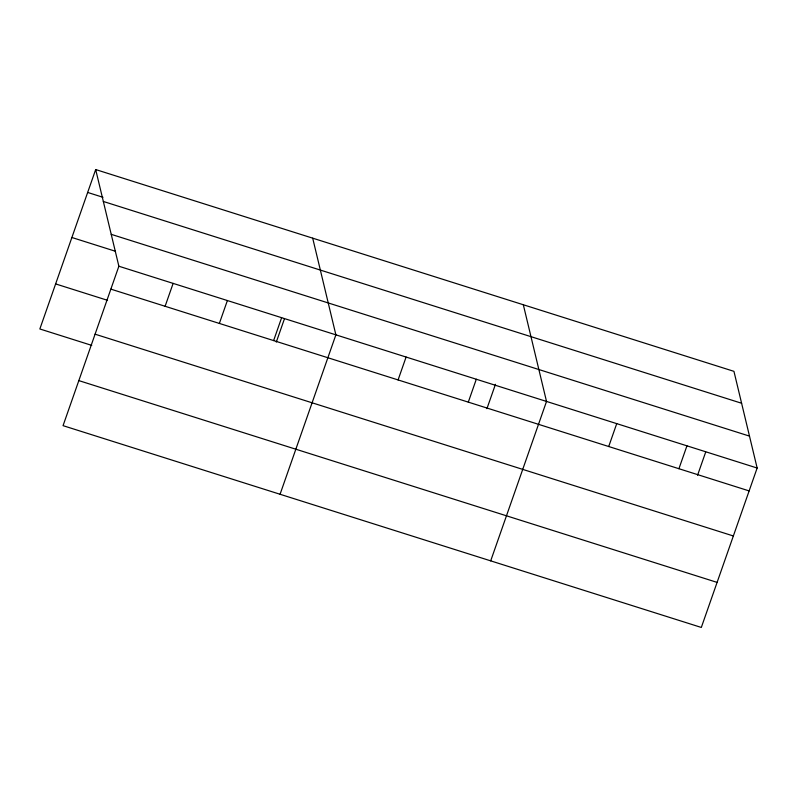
<?xml version="1.0" encoding="UTF-8"?>
<svg xmlns="http://www.w3.org/2000/svg" width="797" height="797" viewBox="0 0 797 797"><rect width="100%" height="100%" fill="white"/><g stroke="black" fill="none" stroke-linecap="round" stroke-linejoin="round"><path stroke-width="1.2" d="M95.68 169.552L118.873 266.238L63.053 425.658L701.32 627.448L757.15 468.028L733.947 371.342L95.68 169.552L39.85 328.972L91.745 345.38M165.109 306.277L173.128 283.393M219.364 323.433L227.384 300.549M273.62 340.588L281.63 317.694M276.3 342.082L284.429 318.87M280.066 494.27L335.886 334.85L312.693 238.164M398.082 379.93L406.101 357.046M468.297 402.126L476.307 379.242M486.927 408.672L495.465 384.303M490.693 560.859L546.523 401.439L523.32 304.753M608.719 446.519L616.729 423.635M678.924 468.716L686.944 445.832M697.564 475.261L705.694 452.048M87.66 192.446L102.992 197.287M103.331 201.462L741.608 403.252M111.221 234.338L749.499 436.118M71.879 237.496L115.525 251.294M118.873 266.238L757.15 468.028M110.863 289.132L749.13 490.912M55.631 283.921L107.525 300.32M95.082 334.182L733.36 535.973M78.823 380.607L717.101 582.388"/></g></svg>
